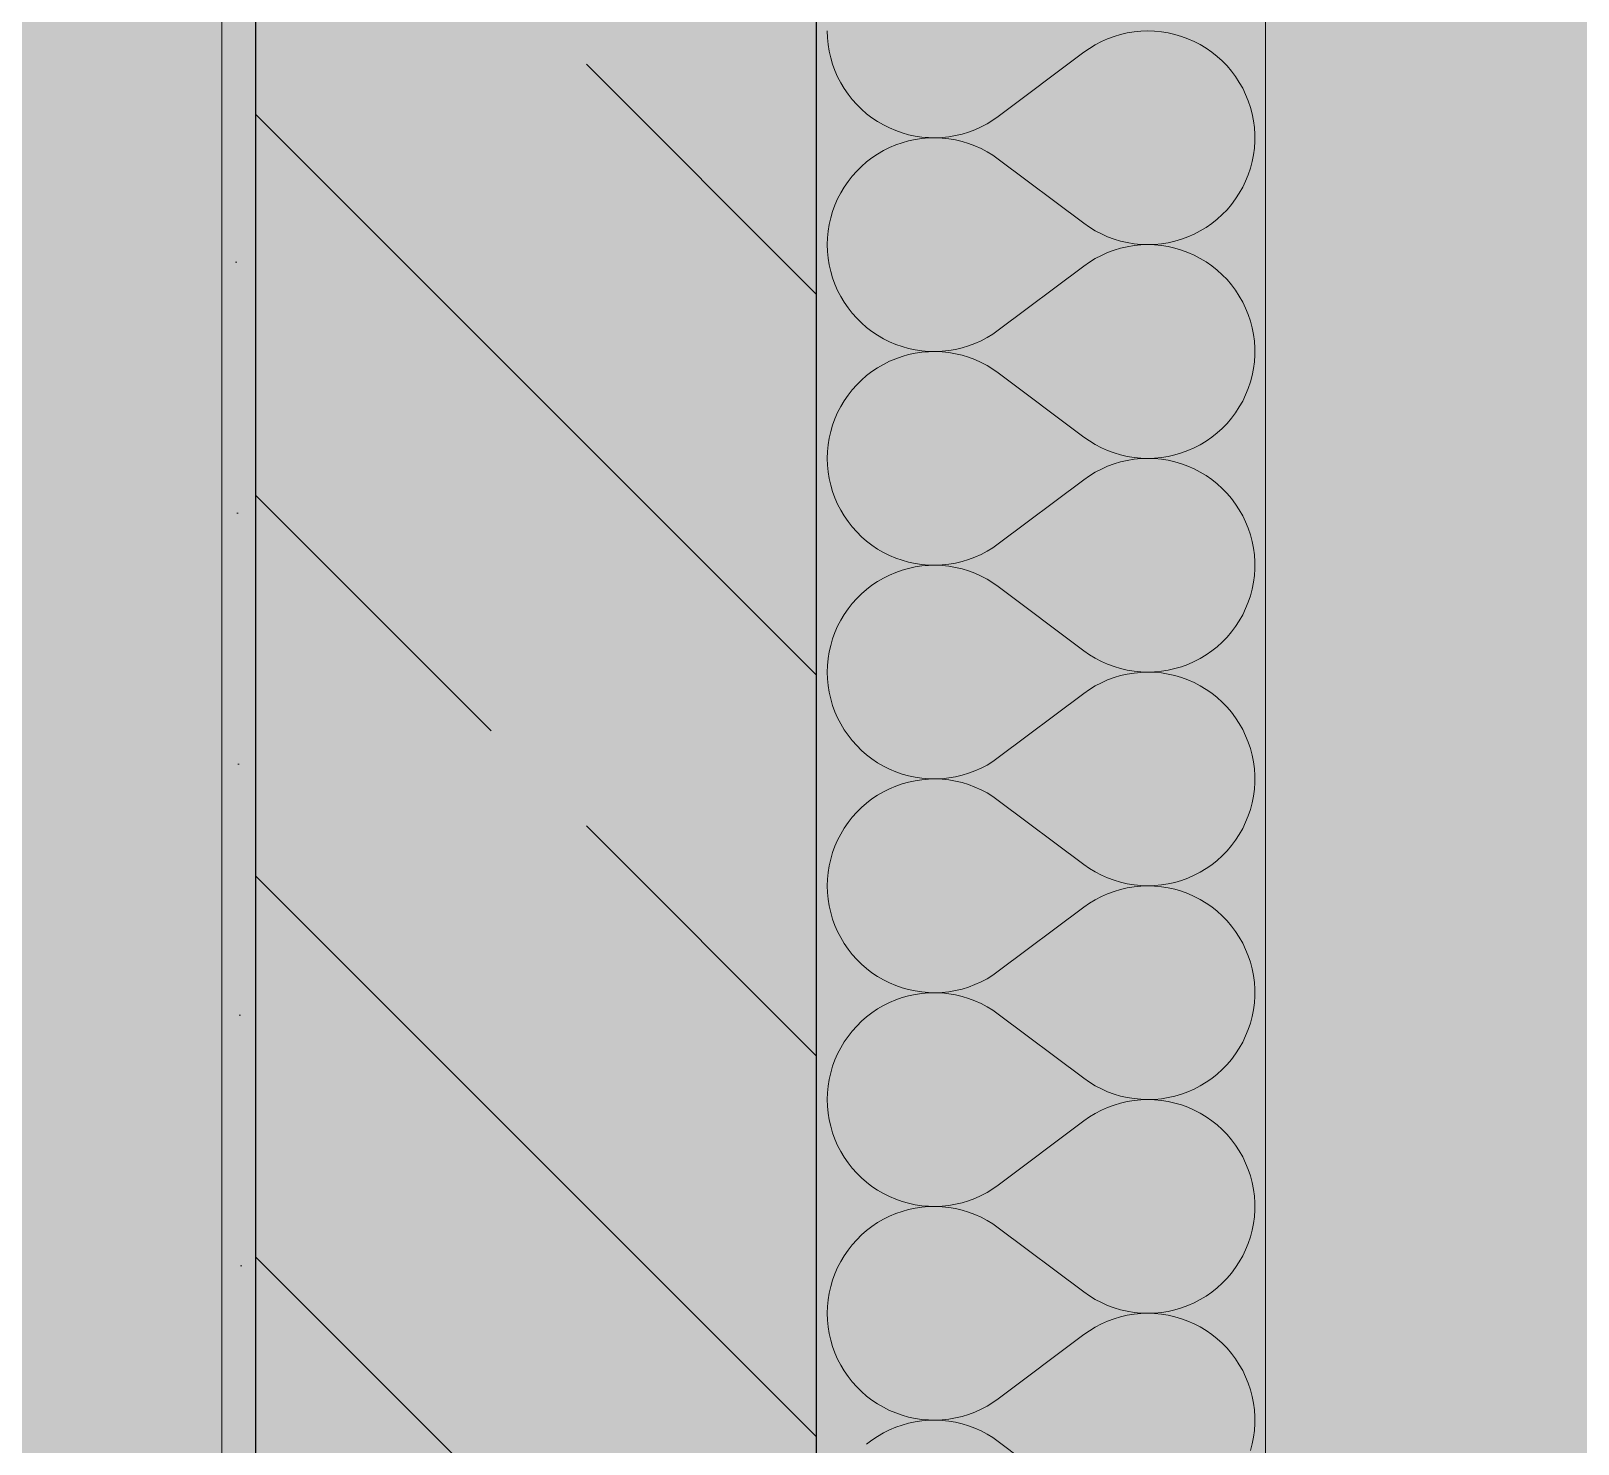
# Model space of a CAD drawing. Header units: metres. Extents: x 101 to 346, y 66 to 213.
# Drawn here: x 123.837 to 124.527, y 83.722 to 84.352 of the extents above; entities that cross this region are included whole.
import ezdxf

# ---------------------------------------------------------------- set-up
doc = ezdxf.new("R2010")
doc.units = ezdxf.units.M
doc.header["$MEASUREMENT"] = 0
doc.linetypes.add('Strichpunktlinie', pattern=[0.006703, 0.003528, -0.001764, 0, -0.001411])
for name, color, linetype in [('00  Raster', 7, 'Continuous'), ('10  Treppen + Rampen', 7, 'Continuous'), ('10  Wand Massiv', 7, 'Continuous'), ('10  Wand Massiv_Schnittschraffur', 7, 'Continuous'), ('Neubau_10  Treppen + Rampen', 7, 'Continuous')]:
    doc.layers.add(name, color=color, linetype=linetype)

# ---------------------------------------------------------------- blocks, each defined once
blk = doc.blocks.new('*X3', base_point=(96.21547, 47.27398))
at = {"layer": '10  Wand Massiv_Schnittschraffur', "color": 98, "linetype": 'Continuous', "lineweight": 13, "ltscale": 1000, "true_color": 0x000100}
for p, q in [((124.19212, 84.35165), (124.19222, 84.34864)), ((124.19222, 84.34864), (124.1925, 84.34564)), ((124.31702, 84.34813), (124.31423, 84.34689)), ((124.31988, 84.34919), (124.31702, 84.34813)), ((124.32281, 84.35007), (124.31988, 84.34919)), ((124.32579, 84.35075), (124.32281, 84.35007)), ((124.3288, 84.35125), (124.32579, 84.35075)), ((124.33184, 84.35154), (124.3288, 84.35125)), ((124.3349, 84.35165), (124.33184, 84.35154)), ((124.33795, 84.35155), (124.3349, 84.35165)), ((124.341, 84.35127), (124.33795, 84.35155)), ((124.34401, 84.35078), (124.341, 84.35127)), ((124.34699, 84.35011), (124.34401, 84.35078)), ((124.34992, 84.34924), (124.34699, 84.35011)), ((124.35279, 84.34819), (124.34992, 84.34924)), ((124.35559, 84.34696), (124.35279, 84.34819)), ((124.1925, 84.34564), (124.19298, 84.34266)), ((124.19298, 84.34266), (124.19364, 84.33972)), ((124.30641, 84.34212), (124.26831, 84.31355)), ((124.30891, 84.34388), (124.30641, 84.34212)), ((124.31152, 84.34547), (124.30891, 84.34388)), ((124.31423, 84.34689), (124.31152, 84.34547)), ((124.3583, 84.34555), (124.35559, 84.34696)), ((124.36091, 84.34396), (124.3583, 84.34555)), ((124.36342, 84.34222), (124.36091, 84.34396)), ((124.36581, 84.34032), (124.36342, 84.34222)), ((124.36808, 84.33826), (124.36581, 84.34032)), ((124.19364, 84.33972), (124.19448, 84.33683)), ((124.19448, 84.33683), (124.19551, 84.334)), ((124.19551, 84.334), (124.19672, 84.33124)), ((124.3702, 84.33607), (124.36808, 84.33826)), ((124.37219, 84.33375), (124.3702, 84.33607)), ((124.37402, 84.3313), (124.37219, 84.33375)), ((124.19672, 84.33124), (124.19809, 84.32856)), ((124.19809, 84.32856), (124.19963, 84.32598)), ((124.37569, 84.32874), (124.37402, 84.3313)), ((124.37719, 84.32608), (124.37569, 84.32874)), ((124.19963, 84.32598), (124.20134, 84.32349)), ((124.20134, 84.32349), (124.20319, 84.32112)), ((124.20319, 84.32112), (124.2052, 84.31887)), ((124.37851, 84.32332), (124.37719, 84.32608)), ((124.37966, 84.32049), (124.37851, 84.32332)), ((124.38063, 84.31759), (124.37966, 84.32049)), ((124.2052, 84.31887), (124.20734, 84.31675)), ((124.20734, 84.31675), (124.20961, 84.31477)), ((124.20961, 84.31477), (124.212, 84.31294)), ((124.212, 84.31294), (124.2145, 84.31127)), ((124.26585, 84.31182), (124.26831, 84.31355)), ((124.3814, 84.31464), (124.38063, 84.31759)), ((124.38199, 84.31164), (124.3814, 84.31464)), ((124.2145, 84.31127), (124.21711, 84.30975)), ((124.21711, 84.30975), (124.2198, 84.3084)), ((124.2198, 84.3084), (124.22258, 84.30723)), ((124.22258, 84.30723), (124.22542, 84.30623)), ((124.22542, 84.30623), (124.22832, 84.30542)), ((124.25216, 84.30568), (124.25504, 84.30655)), ((124.25504, 84.30655), (124.25786, 84.30761)), ((124.25786, 84.30761), (124.26061, 84.30885)), ((124.26061, 84.30885), (124.26328, 84.31025)), ((124.26328, 84.31025), (124.26585, 84.31182)), ((124.38238, 84.30861), (124.38199, 84.31164)), ((124.38257, 84.30556), (124.38238, 84.30861)), ((124.2198, 84.29965), (124.21711, 84.29831)), ((124.22258, 84.30083), (124.2198, 84.29965)), ((124.22542, 84.30182), (124.22258, 84.30083)), ((124.22832, 84.30264), (124.22542, 84.30182)), ((124.22832, 84.30542), (124.23126, 84.30479)), ((124.23126, 84.30327), (124.22832, 84.30264)), ((124.23126, 84.30479), (124.23424, 84.30435)), ((124.23424, 84.30371), (124.23126, 84.30327)), ((124.23424, 84.30435), (124.23725, 84.30409)), ((124.23725, 84.30396), (124.23424, 84.30371)), ((124.23725, 84.30409), (124.24026, 84.30403)), ((124.24026, 84.30403), (124.23725, 84.30396)), ((124.24026, 84.30403), (124.24327, 84.30416)), ((124.24327, 84.3039), (124.24026, 84.30403)), ((124.24327, 84.30416), (124.24626, 84.30448)), ((124.24626, 84.30358), (124.24327, 84.3039)), ((124.24626, 84.30448), (124.24923, 84.30498)), ((124.24923, 84.30307), (124.24626, 84.30358)), ((124.24923, 84.30498), (124.25216, 84.30568)), ((124.25216, 84.30238), (124.24923, 84.30307)), ((124.25504, 84.3015), (124.25216, 84.30238)), ((124.25786, 84.30044), (124.25504, 84.3015)), ((124.26061, 84.29921), (124.25786, 84.30044)), ((124.26328, 84.29781), (124.26061, 84.29921)), ((124.38199, 84.29642), (124.38238, 84.29945)), ((124.38238, 84.29945), (124.38257, 84.3025)), ((124.38257, 84.3025), (124.38257, 84.30556)), ((124.20961, 84.29328), (124.20734, 84.29131)), ((124.212, 84.29512), (124.20961, 84.29328)), ((124.2145, 84.29679), (124.212, 84.29512)), ((124.21711, 84.29831), (124.2145, 84.29679)), ((124.26585, 84.29623), (124.26328, 84.29781)), ((124.26831, 84.2945), (124.26585, 84.29623)), ((124.30641, 84.26593), (124.26831, 84.2945)), ((124.38063, 84.29047), (124.3814, 84.29342)), ((124.3814, 84.29342), (124.38199, 84.29642)), ((124.20319, 84.28694), (124.20134, 84.28457)), ((124.2052, 84.28919), (124.20319, 84.28694)), ((124.20734, 84.29131), (124.2052, 84.28919)), ((124.37851, 84.28473), (124.37966, 84.28757)), ((124.37966, 84.28757), (124.38063, 84.29047)), ((124.19809, 84.27949), (124.19672, 84.27682)), ((124.19963, 84.28208), (124.19809, 84.27949)), ((124.20134, 84.28457), (124.19963, 84.28208)), ((124.37402, 84.27676), (124.37569, 84.27932)), ((124.37569, 84.27932), (124.37719, 84.28198)), ((124.37719, 84.28198), (124.37851, 84.28473)), ((124.19551, 84.27405), (124.19448, 84.27122)), ((124.19672, 84.27682), (124.19551, 84.27405)), ((124.36808, 84.26979), (124.3702, 84.27199)), ((124.3702, 84.27199), (124.37219, 84.27431)), ((124.37219, 84.27431), (124.37402, 84.27676)), ((124.19298, 84.26539), (124.1925, 84.26242)), ((124.19364, 84.26833), (124.19298, 84.26539)), ((124.19448, 84.27122), (124.19364, 84.26833)), ((124.30641, 84.26593), (124.30891, 84.26418)), ((124.36091, 84.26409), (124.36342, 84.26584)), ((124.36342, 84.26584), (124.36581, 84.26774)), ((124.36581, 84.26774), (124.36808, 84.26979)), ((124.19222, 84.25942), (124.19212, 84.25641)), ((124.1925, 84.26242), (124.19222, 84.25942)), ((124.30891, 84.26418), (124.31152, 84.26259)), ((124.31152, 84.26259), (124.31423, 84.26117)), ((124.31423, 84.26117), (124.31702, 84.25993)), ((124.31702, 84.25993), (124.31988, 84.25887)), ((124.31988, 84.25887), (124.32281, 84.25799)), ((124.32281, 84.25799), (124.32579, 84.2573)), ((124.34401, 84.25727), (124.34699, 84.25795)), ((124.34699, 84.25795), (124.34992, 84.25882)), ((124.34992, 84.25882), (124.35279, 84.25987)), ((124.35279, 84.25987), (124.35559, 84.2611)), ((124.35559, 84.2611), (124.3583, 84.26251)), ((124.3583, 84.26251), (124.36091, 84.26409)), ((124.19212, 84.25641), (124.19222, 84.2534)), ((124.19222, 84.2534), (124.1925, 84.2504)), ((124.31423, 84.25165), (124.31152, 84.25023)), ((124.31702, 84.25289), (124.31423, 84.25165)), ((124.31988, 84.25395), (124.31702, 84.25289)), ((124.32281, 84.25483), (124.31988, 84.25395)), ((124.32579, 84.25551), (124.32281, 84.25483)), ((124.32579, 84.2573), (124.3288, 84.25681)), ((124.3288, 84.25601), (124.32579, 84.25551)), ((124.3288, 84.25681), (124.33184, 84.25651)), ((124.33184, 84.25631), (124.3288, 84.25601)), ((124.33184, 84.25651), (124.3349, 84.25641)), ((124.3349, 84.25641), (124.33184, 84.25631)), ((124.3349, 84.25641), (124.33795, 84.2565)), ((124.33795, 84.25632), (124.3349, 84.25641)), ((124.33795, 84.2565), (124.341, 84.25679)), ((124.341, 84.25603), (124.33795, 84.25632)), ((124.341, 84.25679), (124.34401, 84.25727)), ((124.34401, 84.25554), (124.341, 84.25603)), ((124.34699, 84.25487), (124.34401, 84.25554)), ((124.34992, 84.254), (124.34699, 84.25487)), ((124.35279, 84.25295), (124.34992, 84.254)), ((124.35559, 84.25172), (124.35279, 84.25295)), ((124.3583, 84.25031), (124.35559, 84.25172)), ((124.1925, 84.2504), (124.19298, 84.24743)), ((124.19298, 84.24743), (124.19364, 84.24449)), ((124.19364, 84.24449), (124.19448, 84.2416)), ((124.30641, 84.24689), (124.26831, 84.21831)), ((124.30891, 84.24864), (124.30641, 84.24689)), ((124.31152, 84.25023), (124.30891, 84.24864)), ((124.36091, 84.24873), (124.3583, 84.25031)), ((124.36342, 84.24698), (124.36091, 84.24873)), ((124.36581, 84.24508), (124.36342, 84.24698)), ((124.36808, 84.24303), (124.36581, 84.24508)), ((124.19448, 84.2416), (124.19551, 84.23876)), ((124.19551, 84.23876), (124.19672, 84.236)), ((124.3702, 84.24083), (124.36808, 84.24303)), ((124.37219, 84.23851), (124.3702, 84.24083)), ((124.37402, 84.23606), (124.37219, 84.23851)), ((124.19672, 84.236), (124.19809, 84.23332)), ((124.19809, 84.23332), (124.19963, 84.23074)), ((124.19963, 84.23074), (124.20134, 84.22825)), ((124.37569, 84.2335), (124.37402, 84.23606)), ((124.37719, 84.23084), (124.37569, 84.2335)), ((124.37851, 84.22808), (124.37719, 84.23084)), ((124.20134, 84.22825), (124.20319, 84.22588)), ((124.20319, 84.22588), (124.2052, 84.22363)), ((124.2052, 84.22363), (124.20734, 84.22151)), ((124.37966, 84.22525), (124.37851, 84.22808)), ((124.38063, 84.22235), (124.37966, 84.22525)), ((124.20734, 84.22151), (124.20961, 84.21953)), ((124.20961, 84.21953), (124.212, 84.2177)), ((124.212, 84.2177), (124.2145, 84.21603)), ((124.26328, 84.21501), (124.26585, 84.21658)), ((124.26585, 84.21658), (124.26831, 84.21831)), ((124.3814, 84.2194), (124.38063, 84.22235)), ((124.38199, 84.2164), (124.3814, 84.2194)), ((124.38238, 84.21337), (124.38199, 84.2164)), ((124.2145, 84.21603), (124.21711, 84.21451)), ((124.21711, 84.21451), (124.2198, 84.21317)), ((124.2198, 84.21317), (124.22258, 84.21199)), ((124.22258, 84.21199), (124.22542, 84.21099)), ((124.22542, 84.21099), (124.22832, 84.21018)), ((124.22832, 84.21018), (124.23126, 84.20955)), ((124.23126, 84.20955), (124.23424, 84.20911)), ((124.24626, 84.20924), (124.24923, 84.20975)), ((124.24923, 84.20975), (124.25216, 84.21044)), ((124.25216, 84.21044), (124.25504, 84.21132)), ((124.25504, 84.21132), (124.25786, 84.21237)), ((124.25786, 84.21237), (124.26061, 84.21361)), ((124.26061, 84.21361), (124.26328, 84.21501)), ((124.38257, 84.21032), (124.38238, 84.21337)), ((124.38257, 84.20726), (124.38257, 84.21032)), ((124.21711, 84.20307), (124.2145, 84.20155)), ((124.2198, 84.20442), (124.21711, 84.20307)), ((124.22258, 84.20559), (124.2198, 84.20442)), ((124.22542, 84.20659), (124.22258, 84.20559)), ((124.22832, 84.2074), (124.22542, 84.20659)), ((124.23126, 84.20803), (124.22832, 84.2074)), ((124.23424, 84.20847), (124.23126, 84.20803)), ((124.23424, 84.20911), (124.23725, 84.20886)), ((124.23725, 84.20872), (124.23424, 84.20847)), ((124.23725, 84.20886), (124.24026, 84.20879)), ((124.24026, 84.20879), (124.23725, 84.20872)), ((124.24026, 84.20879), (124.24327, 84.20892)), ((124.24327, 84.20866), (124.24026, 84.20879)), ((124.24327, 84.20892), (124.24626, 84.20924)), ((124.24626, 84.20834), (124.24327, 84.20866)), ((124.24923, 84.20783), (124.24626, 84.20834)), ((124.25216, 84.20714), (124.24923, 84.20783)), ((124.25504, 84.20626), (124.25216, 84.20714)), ((124.25786, 84.20521), (124.25504, 84.20626)), ((124.26061, 84.20397), (124.25786, 84.20521)), ((124.26328, 84.20257), (124.26061, 84.20397)), ((124.26585, 84.201), (124.26328, 84.20257)), ((124.38199, 84.20118), (124.38238, 84.20421)), ((124.38238, 84.20421), (124.38257, 84.20726)), ((124.20734, 84.19607), (124.2052, 84.19395)), ((124.20961, 84.19805), (124.20734, 84.19607)), ((124.212, 84.19988), (124.20961, 84.19805)), ((124.2145, 84.20155), (124.212, 84.19988)), ((124.26831, 84.19927), (124.26585, 84.201)), ((124.30641, 84.17069), (124.26831, 84.19927)), ((124.38063, 84.19523), (124.3814, 84.19818)), ((124.3814, 84.19818), (124.38199, 84.20118)), ((124.20134, 84.18933), (124.19963, 84.18684)), ((124.20319, 84.1917), (124.20134, 84.18933)), ((124.2052, 84.19395), (124.20319, 84.1917)), ((124.37719, 84.18674), (124.37851, 84.1895)), ((124.37851, 84.1895), (124.37966, 84.19233)), ((124.37966, 84.19233), (124.38063, 84.19523)), ((124.19809, 84.18426), (124.19672, 84.18158)), ((124.19963, 84.18684), (124.19809, 84.18426)), ((124.37402, 84.18152), (124.37569, 84.18408)), ((124.37569, 84.18408), (124.37719, 84.18674)), ((124.19448, 84.17598), (124.19364, 84.17309)), ((124.19551, 84.17882), (124.19448, 84.17598)), ((124.19672, 84.18158), (124.19551, 84.17882)), ((124.36808, 84.17455), (124.3702, 84.17675)), ((124.3702, 84.17675), (124.37219, 84.17907)), ((124.37219, 84.17907), (124.37402, 84.18152)), ((124.19298, 84.17015), (124.1925, 84.16718)), ((124.19364, 84.17309), (124.19298, 84.17015)), ((124.30641, 84.17069), (124.30891, 84.16894)), ((124.30891, 84.16894), (124.31152, 84.16735)), ((124.3583, 84.16727), (124.36091, 84.16885)), ((124.36091, 84.16885), (124.36342, 84.1706)), ((124.36342, 84.1706), (124.36581, 84.1725)), ((124.36581, 84.1725), (124.36808, 84.17455)), ((124.19222, 84.16418), (124.19212, 84.16117)), ((124.19212, 84.16117), (124.19222, 84.15816)), ((124.1925, 84.16718), (124.19222, 84.16418)), ((124.31152, 84.16735), (124.31423, 84.16593)), ((124.31423, 84.16593), (124.31702, 84.16469)), ((124.31702, 84.16469), (124.31988, 84.16363)), ((124.31988, 84.16363), (124.32281, 84.16275)), ((124.32281, 84.16275), (124.32579, 84.16207)), ((124.32579, 84.16207), (124.3288, 84.16157)), ((124.3288, 84.16157), (124.33184, 84.16127)), ((124.33184, 84.16107), (124.3288, 84.16077)), ((124.33184, 84.16127), (124.3349, 84.16117)), ((124.3349, 84.16117), (124.33184, 84.16107)), ((124.3349, 84.16117), (124.33795, 84.16126)), ((124.33795, 84.16108), (124.3349, 84.16117)), ((124.33795, 84.16126), (124.341, 84.16155)), ((124.341, 84.16079), (124.33795, 84.16108)), ((124.341, 84.16155), (124.34401, 84.16204)), ((124.34401, 84.16204), (124.34699, 84.16271)), ((124.34699, 84.16271), (124.34992, 84.16358)), ((124.34992, 84.16358), (124.35279, 84.16463)), ((124.35279, 84.16463), (124.35559, 84.16586)), ((124.35559, 84.16586), (124.3583, 84.16727)), ((124.19222, 84.15816), (124.1925, 84.15516)), ((124.1925, 84.15516), (124.19298, 84.15219)), ((124.31152, 84.15499), (124.30891, 84.1534)), ((124.31423, 84.15641), (124.31152, 84.15499)), ((124.31702, 84.15765), (124.31423, 84.15641)), ((124.31988, 84.15871), (124.31702, 84.15765)), ((124.32281, 84.15959), (124.31988, 84.15871)), ((124.32579, 84.16028), (124.32281, 84.15959)), ((124.3288, 84.16077), (124.32579, 84.16028)), ((124.34401, 84.16031), (124.341, 84.16079)), ((124.34699, 84.15963), (124.34401, 84.16031)), ((124.34992, 84.15877), (124.34699, 84.15963)), ((124.35279, 84.15771), (124.34992, 84.15877)), ((124.35559, 84.15648), (124.35279, 84.15771)), ((124.3583, 84.15507), (124.35559, 84.15648)), ((124.36091, 84.15349), (124.3583, 84.15507)), ((124.19298, 84.15219), (124.19364, 84.14925)), ((124.19364, 84.14925), (124.19448, 84.14636)), ((124.30641, 84.15165), (124.26831, 84.12308)), ((124.30891, 84.1534), (124.30641, 84.15165)), ((124.36342, 84.15174), (124.36091, 84.15349)), ((124.36581, 84.14984), (124.36342, 84.15174)), ((124.36808, 84.14779), (124.36581, 84.14984)), ((124.3702, 84.14559), (124.36808, 84.14779)), ((124.19448, 84.14636), (124.19551, 84.14353)), ((124.19551, 84.14353), (124.19672, 84.14077)), ((124.19672, 84.14077), (124.19809, 84.13809)), ((124.37219, 84.14327), (124.3702, 84.14559)), ((124.37402, 84.14082), (124.37219, 84.14327)), ((124.37569, 84.13826), (124.37402, 84.14082)), ((124.19809, 84.13809), (124.19963, 84.1355)), ((124.19963, 84.1355), (124.20134, 84.13301)), ((124.37719, 84.1356), (124.37569, 84.13826)), ((124.37851, 84.13285), (124.37719, 84.1356)), ((124.20134, 84.13301), (124.20319, 84.13064)), ((124.20319, 84.13064), (124.2052, 84.12839)), ((124.2052, 84.12839), (124.20734, 84.12628)), ((124.37966, 84.13001), (124.37851, 84.13285)), ((124.38063, 84.12712), (124.37966, 84.13001)), ((124.3814, 84.12416), (124.38063, 84.12712)), ((124.20734, 84.12628), (124.20961, 84.1243)), ((124.20961, 84.1243), (124.212, 84.12247)), ((124.212, 84.12247), (124.2145, 84.12079)), ((124.2145, 84.12079), (124.21711, 84.11927)), ((124.26061, 84.11837), (124.26328, 84.11977)), ((124.26328, 84.11977), (124.26585, 84.12135)), ((124.26585, 84.12135), (124.26831, 84.12308)), ((124.38199, 84.12116), (124.3814, 84.12416)), ((124.38238, 84.11813), (124.38199, 84.12116)), ((124.21711, 84.11927), (124.2198, 84.11793)), ((124.2198, 84.11793), (124.22258, 84.11675)), ((124.22258, 84.11675), (124.22542, 84.11576)), ((124.22542, 84.11576), (124.22832, 84.11494)), ((124.22832, 84.11494), (124.23126, 84.11431)), ((124.23126, 84.11279), (124.22832, 84.11216)), ((124.23126, 84.11431), (124.23424, 84.11387)), ((124.23424, 84.11323), (124.23126, 84.11279)), ((124.23424, 84.11387), (124.23725, 84.11362)), ((124.23725, 84.11349), (124.23424, 84.11323)), ((124.23725, 84.11362), (124.24026, 84.11355)), ((124.24026, 84.11355), (124.23725, 84.11349)), ((124.24026, 84.11355), (124.24327, 84.11368)), ((124.24327, 84.11342), (124.24026, 84.11355)), ((124.24327, 84.11368), (124.24626, 84.114)), ((124.24626, 84.1131), (124.24327, 84.11342)), ((124.24626, 84.114), (124.24923, 84.11451)), ((124.24923, 84.1126), (124.24626, 84.1131)), ((124.24923, 84.11451), (124.25216, 84.1152)), ((124.25216, 84.1152), (124.25504, 84.11608)), ((124.25504, 84.11608), (124.25786, 84.11714)), ((124.25786, 84.11714), (124.26061, 84.11837)), ((124.38257, 84.11508), (124.38238, 84.11813)), ((124.38257, 84.11202), (124.38257, 84.11508)), ((124.2145, 84.10632), (124.212, 84.10464)), ((124.21711, 84.10783), (124.2145, 84.10632)), ((124.2198, 84.10918), (124.21711, 84.10783)), ((124.22258, 84.11035), (124.2198, 84.10918)), ((124.22542, 84.11135), (124.22258, 84.11035)), ((124.22832, 84.11216), (124.22542, 84.11135)), ((124.25216, 84.1119), (124.24923, 84.1126)), ((124.25504, 84.11103), (124.25216, 84.1119)), ((124.25786, 84.10997), (124.25504, 84.11103)), ((124.26061, 84.10873), (124.25786, 84.10997)), ((124.26328, 84.10733), (124.26061, 84.10873)), ((124.26585, 84.10576), (124.26328, 84.10733)), ((124.3814, 84.10294), (124.38199, 84.10594)), ((124.38199, 84.10594), (124.38238, 84.10897)), ((124.38238, 84.10897), (124.38257, 84.11202)), ((124.20734, 84.10083), (124.2052, 84.09871)), ((124.20961, 84.10281), (124.20734, 84.10083)), ((124.212, 84.10464), (124.20961, 84.10281)), ((124.26831, 84.10403), (124.26585, 84.10576)), ((124.30641, 84.07546), (124.26831, 84.10403)), ((124.37966, 84.09709), (124.38063, 84.09999)), ((124.38063, 84.09999), (124.3814, 84.10294)), ((124.20134, 84.09409), (124.19963, 84.09161)), ((124.20319, 84.09646), (124.20134, 84.09409)), ((124.2052, 84.09871), (124.20319, 84.09646)), ((124.37719, 84.0915), (124.37851, 84.09426)), ((124.37851, 84.09426), (124.37966, 84.09709)), ((124.19672, 84.08634), (124.19551, 84.08358)), ((124.19809, 84.08902), (124.19672, 84.08634)), ((124.19963, 84.09161), (124.19809, 84.08902)), ((124.37219, 84.08384), (124.37402, 84.08628)), ((124.37402, 84.08628), (124.37569, 84.08884)), ((124.37569, 84.08884), (124.37719, 84.0915)), ((124.19448, 84.08075), (124.19364, 84.07786)), ((124.19551, 84.08358), (124.19448, 84.08075)), ((124.36581, 84.07726), (124.36808, 84.07932)), ((124.36808, 84.07932), (124.3702, 84.08151)), ((124.3702, 84.08151), (124.37219, 84.08384)), ((124.1925, 84.07194), (124.19222, 84.06894)), ((124.19298, 84.07492), (124.1925, 84.07194)), ((124.19364, 84.07786), (124.19298, 84.07492)), ((124.30641, 84.07546), (124.30891, 84.0737)), ((124.30891, 84.0737), (124.31152, 84.07211)), ((124.31152, 84.07211), (124.31423, 84.07069)), ((124.35559, 84.07062), (124.3583, 84.07203)), ((124.3583, 84.07203), (124.36091, 84.07362)), ((124.36091, 84.07362), (124.36342, 84.07536)), ((124.36342, 84.07536), (124.36581, 84.07726)), ((124.19222, 84.06894), (124.19212, 84.06593)), ((124.19212, 84.06593), (124.19222, 84.06292)), ((124.31423, 84.07069), (124.31702, 84.06945)), ((124.31702, 84.06945), (124.31988, 84.06839)), ((124.31988, 84.06839), (124.32281, 84.06751)), ((124.32281, 84.06751), (124.32579, 84.06683)), ((124.32579, 84.06504), (124.32281, 84.06435)), ((124.32579, 84.06683), (124.3288, 84.06634)), ((124.3288, 84.06553), (124.32579, 84.06504)), ((124.3288, 84.06634), (124.33184, 84.06604)), ((124.33184, 84.06583), (124.3288, 84.06553)), ((124.33184, 84.06604), (124.3349, 84.06593)), ((124.3349, 84.06593), (124.33184, 84.06583)), ((124.3349, 84.06593), (124.33795, 84.06603)), ((124.33795, 84.06584), (124.3349, 84.06593)), ((124.33795, 84.06603), (124.341, 84.06631)), ((124.341, 84.06555), (124.33795, 84.06584)), ((124.341, 84.06631), (124.34401, 84.0668)), ((124.34401, 84.06507), (124.341, 84.06555)), ((124.34401, 84.0668), (124.34699, 84.06747)), ((124.34699, 84.06439), (124.34401, 84.06507)), ((124.34699, 84.06747), (124.34992, 84.06834)), ((124.34992, 84.06834), (124.35279, 84.06939)), ((124.35279, 84.06939), (124.35559, 84.07062)), ((124.19222, 84.06292), (124.1925, 84.05992)), ((124.1925, 84.05992), (124.19298, 84.05695)), ((124.30891, 84.05816), (124.30641, 84.05641)), ((124.31152, 84.05975), (124.30891, 84.05816)), ((124.31423, 84.06117), (124.31152, 84.05975)), ((124.31702, 84.06242), (124.31423, 84.06117)), ((124.31988, 84.06348), (124.31702, 84.06242)), ((124.32281, 84.06435), (124.31988, 84.06348)), ((124.34992, 84.06353), (124.34699, 84.06439)), ((124.35279, 84.06248), (124.34992, 84.06353)), ((124.35559, 84.06124), (124.35279, 84.06248)), ((124.3583, 84.05983), (124.35559, 84.06124)), ((124.36091, 84.05825), (124.3583, 84.05983)), ((124.36342, 84.0565), (124.36091, 84.05825)), ((124.19298, 84.05695), (124.19364, 84.05401)), ((124.19364, 84.05401), (124.19448, 84.05112)), ((124.19448, 84.05112), (124.19551, 84.04829)), ((124.30641, 84.05641), (124.26831, 84.02784)), ((124.36581, 84.0546), (124.36342, 84.0565)), ((124.36808, 84.05255), (124.36581, 84.0546)), ((124.3702, 84.05036), (124.36808, 84.05255)), ((124.19551, 84.04829), (124.19672, 84.04553)), ((124.19672, 84.04553), (124.19809, 84.04285)), ((124.37219, 84.04803), (124.3702, 84.05036)), ((124.37402, 84.04558), (124.37219, 84.04803)), ((124.37569, 84.04302), (124.37402, 84.04558)), ((124.19809, 84.04285), (124.19963, 84.04026)), ((124.19963, 84.04026), (124.20134, 84.03778)), ((124.20134, 84.03778), (124.20319, 84.0354)), ((124.37719, 84.04036), (124.37569, 84.04302)), ((124.37851, 84.03761), (124.37719, 84.04036)), ((124.37966, 84.03478), (124.37851, 84.03761)), ((124.20319, 84.0354), (124.2052, 84.03316)), ((124.2052, 84.03316), (124.20734, 84.03104)), ((124.20734, 84.03104), (124.20961, 84.02906)), ((124.38063, 84.03188), (124.37966, 84.03478)), ((124.3814, 84.02892), (124.38063, 84.03188)), ((124.20961, 84.02906), (124.212, 84.02723)), ((124.212, 84.02723), (124.2145, 84.02555)), ((124.2145, 84.02555), (124.21711, 84.02404)), ((124.21711, 84.02404), (124.2198, 84.02269)), ((124.26061, 84.02313), (124.26328, 84.02454)), ((124.26328, 84.02454), (124.26585, 84.02611)), ((124.26585, 84.02611), (124.26831, 84.02784)), ((124.38199, 84.02592), (124.3814, 84.02892)), ((124.38238, 84.02289), (124.38199, 84.02592)), ((124.2198, 84.02269), (124.22258, 84.02152)), ((124.22258, 84.02152), (124.22542, 84.02052)), ((124.22542, 84.02052), (124.22832, 84.0197)), ((124.22832, 84.01692), (124.22542, 84.01611)), ((124.22832, 84.0197), (124.23126, 84.01907)), ((124.23126, 84.01755), (124.22832, 84.01692)), ((124.23126, 84.01907), (124.23424, 84.01863)), ((124.23424, 84.018), (124.23126, 84.01755)), ((124.23424, 84.01863), (124.23725, 84.01838)), ((124.23725, 84.01825), (124.23424, 84.018)), ((124.23725, 84.01838), (124.24026, 84.01832)), ((124.24026, 84.01831), (124.23725, 84.01825)), ((124.24026, 84.01832), (124.24327, 84.01844)), ((124.24327, 84.01818), (124.24026, 84.01831)), ((124.24327, 84.01844), (124.24626, 84.01876)), ((124.24626, 84.01787), (124.24327, 84.01818)), ((124.24626, 84.01876), (124.24923, 84.01927)), ((124.24923, 84.01736), (124.24626, 84.01787)), ((124.24923, 84.01927), (124.25216, 84.01996)), ((124.25216, 84.01667), (124.24923, 84.01736)), ((124.25216, 84.01996), (124.25504, 84.02084)), ((124.25504, 84.01579), (124.25216, 84.01667)), ((124.25504, 84.02084), (124.25786, 84.0219)), ((124.25786, 84.0219), (124.26061, 84.02313)), ((124.38257, 84.01984), (124.38238, 84.02289)), ((124.38238, 84.01374), (124.38257, 84.01679)), ((124.38257, 84.01679), (124.38257, 84.01984)), ((124.212, 84.0094), (124.20961, 84.00757)), ((124.2145, 84.01108), (124.212, 84.0094)), ((124.21711, 84.01259), (124.2145, 84.01108)), ((124.2198, 84.01394), (124.21711, 84.01259)), ((124.22258, 84.01511), (124.2198, 84.01394)), ((124.22542, 84.01611), (124.22258, 84.01511)), ((124.25786, 84.01473), (124.25504, 84.01579)), ((124.26061, 84.0135), (124.25786, 84.01473)), ((124.26328, 84.01209), (124.26061, 84.0135)), ((124.26585, 84.01052), (124.26328, 84.01209)), ((124.26831, 84.00879), (124.26585, 84.01052)), ((124.3814, 84.00771), (124.38199, 84.01071)), ((124.38199, 84.01071), (124.38238, 84.01374)), ((124.2052, 84.00347), (124.20319, 84.00122)), ((124.20734, 84.00559), (124.2052, 84.00347)), ((124.20961, 84.00757), (124.20734, 84.00559)), ((124.30641, 83.98022), (124.26831, 84.00879)), ((124.37966, 84.00185), (124.38063, 84.00475)), ((124.38063, 84.00475), (124.3814, 84.00771)), ((124.19963, 83.99637), (124.19809, 83.99378)), ((124.20134, 83.99885), (124.19963, 83.99637)), ((124.20319, 84.00122), (124.20134, 83.99885)), ((124.37569, 83.9936), (124.37719, 83.99627)), ((124.37719, 83.99627), (124.37851, 83.99902)), ((124.37851, 83.99902), (124.37966, 84.00185)), ((124.19672, 83.9911), (124.19551, 83.98834)), ((124.19809, 83.99378), (124.19672, 83.9911)), ((124.37219, 83.9886), (124.37402, 83.99104)), ((124.37402, 83.99104), (124.37569, 83.9936)), ((124.19364, 83.98262), (124.19298, 83.97968)), ((124.19448, 83.98551), (124.19364, 83.98262)), ((124.19551, 83.98834), (124.19448, 83.98551)), ((124.36342, 83.98012), (124.36581, 83.98203)), ((124.36581, 83.98203), (124.36808, 83.98408)), ((124.36808, 83.98408), (124.3702, 83.98627)), ((124.3702, 83.98627), (124.37219, 83.9886)), ((124.1925, 83.9767), (124.19222, 83.97371)), ((124.19298, 83.97968), (124.1925, 83.9767)), ((124.30641, 83.98022), (124.30891, 83.97846)), ((124.30891, 83.97846), (124.31152, 83.97687)), ((124.31152, 83.97687), (124.31423, 83.97546)), ((124.31423, 83.97546), (124.31702, 83.97421)), ((124.35279, 83.97415), (124.35559, 83.97539)), ((124.35559, 83.97539), (124.3583, 83.9768)), ((124.3583, 83.9768), (124.36091, 83.97838)), ((124.36091, 83.97838), (124.36342, 83.98012)), ((124.19222, 83.97371), (124.19212, 83.97069)), ((124.19212, 83.97069), (124.19222, 83.96768)), ((124.31702, 83.97421), (124.31988, 83.97315)), ((124.31988, 83.96824), (124.31702, 83.96718)), ((124.31988, 83.97315), (124.32281, 83.97228)), ((124.32281, 83.96911), (124.31988, 83.96824)), ((124.32281, 83.97228), (124.32579, 83.97159)), ((124.32579, 83.9698), (124.32281, 83.96911)), ((124.32579, 83.97159), (124.3288, 83.9711)), ((124.3288, 83.97029), (124.32579, 83.9698)), ((124.3288, 83.9711), (124.33184, 83.9708)), ((124.33184, 83.97059), (124.3288, 83.97029)), ((124.33184, 83.9708), (124.3349, 83.97069)), ((124.3349, 83.97069), (124.33184, 83.97059)), ((124.3349, 83.97069), (124.33795, 83.97079)), ((124.33795, 83.9706), (124.3349, 83.97069)), ((124.33795, 83.97079), (124.341, 83.97108)), ((124.341, 83.97031), (124.33795, 83.9706)), ((124.341, 83.97108), (124.34401, 83.97156)), ((124.34401, 83.96983), (124.341, 83.97031)), ((124.34401, 83.97156), (124.34699, 83.97224)), ((124.34699, 83.96915), (124.34401, 83.96983)), ((124.34699, 83.97224), (124.34992, 83.9731)), ((124.34992, 83.96829), (124.34699, 83.96915)), ((124.34992, 83.9731), (124.35279, 83.97415)), ((124.35279, 83.96724), (124.34992, 83.96829)), ((124.19222, 83.96768), (124.1925, 83.96469)), ((124.1925, 83.96469), (124.19298, 83.96171)), ((124.19298, 83.96171), (124.19364, 83.95877)), ((124.30641, 83.96117), (124.26831, 83.9326)), ((124.30891, 83.96293), (124.30641, 83.96117)), ((124.31152, 83.96452), (124.30891, 83.96293)), ((124.31423, 83.96593), (124.31152, 83.96452)), ((124.31702, 83.96718), (124.31423, 83.96593)), ((124.35559, 83.966), (124.35279, 83.96724)), ((124.3583, 83.96459), (124.35559, 83.966)), ((124.36091, 83.96301), (124.3583, 83.96459)), ((124.36342, 83.96127), (124.36091, 83.96301)), ((124.36581, 83.95936), (124.36342, 83.96127)), ((124.19364, 83.95877), (124.19448, 83.95588)), ((124.19448, 83.95588), (124.19551, 83.95305)), ((124.36808, 83.95731), (124.36581, 83.95936)), ((124.3702, 83.95512), (124.36808, 83.95731)), ((124.37219, 83.95279), (124.3702, 83.95512)), ((124.19551, 83.95305), (124.19672, 83.95029)), ((124.19672, 83.95029), (124.19809, 83.94761)), ((124.19809, 83.94761), (124.19963, 83.94502)), ((124.37402, 83.95034), (124.37219, 83.95279)), ((124.37569, 83.94778), (124.37402, 83.95034)), ((124.37719, 83.94512), (124.37569, 83.94778)), ((124.19963, 83.94502), (124.20134, 83.94254)), ((124.20134, 83.94254), (124.20319, 83.94017)), ((124.37851, 83.94237), (124.37719, 83.94512)), ((124.37966, 83.93954), (124.37851, 83.94237)), ((124.20319, 83.94017), (124.2052, 83.93792)), ((124.2052, 83.93792), (124.20734, 83.9358)), ((124.20734, 83.9358), (124.20961, 83.93382)), ((124.20961, 83.93382), (124.212, 83.93199)), ((124.38063, 83.93664), (124.37966, 83.93954)), ((124.3814, 83.93368), (124.38063, 83.93664)), ((124.38199, 83.93068), (124.3814, 83.93368)), ((124.212, 83.93199), (124.2145, 83.93031)), ((124.2145, 83.93031), (124.21711, 83.9288)), ((124.21711, 83.9288), (124.2198, 83.92745)), ((124.2198, 83.92745), (124.22258, 83.92628)), ((124.25504, 83.9256), (124.25786, 83.92666)), ((124.25786, 83.92666), (124.26061, 83.92789)), ((124.26061, 83.92789), (124.26328, 83.9293)), ((124.26328, 83.9293), (124.26585, 83.93087)), ((124.26585, 83.93087), (124.26831, 83.9326)), ((124.38238, 83.92765), (124.38199, 83.93068)), ((124.38257, 83.9246), (124.38238, 83.92765)), ((124.22258, 83.91987), (124.2198, 83.9187)), ((124.22258, 83.92628), (124.22542, 83.92528)), ((124.22542, 83.92087), (124.22258, 83.91987)), ((124.22542, 83.92528), (124.22832, 83.92447)), ((124.22832, 83.92169), (124.22542, 83.92087)), ((124.22832, 83.92447), (124.23126, 83.92384)), ((124.23126, 83.92232), (124.22832, 83.92169)), ((124.23126, 83.92384), (124.23424, 83.92339)), ((124.23424, 83.92276), (124.23126, 83.92232)), ((124.23424, 83.92339), (124.23725, 83.92314)), ((124.23725, 83.92301), (124.23424, 83.92276)), ((124.23725, 83.92314), (124.24026, 83.92308)), ((124.24026, 83.92307), (124.23725, 83.92301)), ((124.24026, 83.92308), (124.24327, 83.92321)), ((124.24327, 83.92295), (124.24026, 83.92307)), ((124.24327, 83.92321), (124.24626, 83.92352)), ((124.24626, 83.92263), (124.24327, 83.92295)), ((124.24626, 83.92352), (124.24923, 83.92403)), ((124.24923, 83.92212), (124.24626, 83.92263)), ((124.24923, 83.92403), (124.25216, 83.92472)), ((124.25216, 83.92143), (124.24923, 83.92212)), ((124.25216, 83.92472), (124.25504, 83.9256)), ((124.25504, 83.92055), (124.25216, 83.92143)), ((124.25786, 83.91949), (124.25504, 83.92055)), ((124.38238, 83.9185), (124.38257, 83.92155)), ((124.38257, 83.92155), (124.38257, 83.9246)), ((124.212, 83.91416), (124.20961, 83.91233)), ((124.2145, 83.91584), (124.212, 83.91416)), ((124.21711, 83.91735), (124.2145, 83.91584)), ((124.2198, 83.9187), (124.21711, 83.91735)), ((124.26061, 83.91826), (124.25786, 83.91949)), ((124.26328, 83.91685), (124.26061, 83.91826)), ((124.26585, 83.91528), (124.26328, 83.91685)), ((124.26831, 83.91355), (124.26585, 83.91528)), ((124.30641, 83.88498), (124.26831, 83.91355)), ((124.3814, 83.91247), (124.38199, 83.91547)), ((124.38199, 83.91547), (124.38238, 83.9185)), ((124.20319, 83.90599), (124.20134, 83.90361)), ((124.2052, 83.90823), (124.20319, 83.90599)), ((124.20734, 83.91035), (124.2052, 83.90823)), ((124.20961, 83.91233), (124.20734, 83.91035)), ((124.37851, 83.90378), (124.37966, 83.90661)), ((124.37966, 83.90661), (124.38063, 83.90951)), ((124.38063, 83.90951), (124.3814, 83.91247)), ((124.19963, 83.90113), (124.19809, 83.89854)), ((124.20134, 83.90361), (124.19963, 83.90113)), ((124.37569, 83.89837), (124.37719, 83.90103)), ((124.37719, 83.90103), (124.37851, 83.90378)), ((124.19551, 83.8931), (124.19448, 83.89027)), ((124.19672, 83.89586), (124.19551, 83.8931)), ((124.19809, 83.89854), (124.19672, 83.89586)), ((124.3702, 83.89103), (124.37219, 83.89336)), ((124.37219, 83.89336), (124.37402, 83.89581)), ((124.37402, 83.89581), (124.37569, 83.89837)), ((124.19364, 83.88738), (124.19298, 83.88444)), ((124.19448, 83.89027), (124.19364, 83.88738)), ((124.36342, 83.88489), (124.36581, 83.88679)), ((124.36581, 83.88679), (124.36808, 83.88884)), ((124.36808, 83.88884), (124.3702, 83.89103)), ((124.19222, 83.87847), (124.19212, 83.87546)), ((124.1925, 83.88147), (124.19222, 83.87847)), ((124.19298, 83.88444), (124.1925, 83.88147)), ((124.30641, 83.88498), (124.30891, 83.88323)), ((124.30891, 83.88323), (124.31152, 83.88164)), ((124.31152, 83.88164), (124.31423, 83.88022)), ((124.31423, 83.88022), (124.31702, 83.87897)), ((124.31702, 83.87897), (124.31988, 83.87791)), ((124.34992, 83.87786), (124.35279, 83.87891)), ((124.35279, 83.87891), (124.35559, 83.88015)), ((124.35559, 83.88015), (124.3583, 83.88156)), ((124.3583, 83.88156), (124.36091, 83.88314)), ((124.36091, 83.88314), (124.36342, 83.88489)), ((124.19212, 83.87546), (124.19222, 83.87245)), ((124.19222, 83.87245), (124.1925, 83.86945)), ((124.31702, 83.87194), (124.31423, 83.8707)), ((124.31988, 83.873), (124.31702, 83.87194)), ((124.31988, 83.87791), (124.32281, 83.87704)), ((124.32281, 83.87388), (124.31988, 83.873)), ((124.32281, 83.87704), (124.32579, 83.87635)), ((124.32579, 83.87456), (124.32281, 83.87388)), ((124.32579, 83.87635), (124.3288, 83.87586)), ((124.3288, 83.87505), (124.32579, 83.87456)), ((124.3288, 83.87586), (124.33184, 83.87556)), ((124.33184, 83.87535), (124.3288, 83.87505)), ((124.33184, 83.87556), (124.3349, 83.87546)), ((124.3349, 83.87546), (124.33184, 83.87535)), ((124.3349, 83.87546), (124.33795, 83.87555)), ((124.33795, 83.87536), (124.3349, 83.87546)), ((124.33795, 83.87555), (124.341, 83.87584)), ((124.341, 83.87508), (124.33795, 83.87536)), ((124.341, 83.87584), (124.34401, 83.87632)), ((124.34401, 83.87459), (124.341, 83.87508)), ((124.34401, 83.87632), (124.34699, 83.877)), ((124.34699, 83.87392), (124.34401, 83.87459)), ((124.34699, 83.877), (124.34992, 83.87786)), ((124.34992, 83.87305), (124.34699, 83.87392)), ((124.35279, 83.872), (124.34992, 83.87305)), ((124.35559, 83.87077), (124.35279, 83.872)), ((124.1925, 83.86945), (124.19298, 83.86647)), ((124.19298, 83.86647), (124.19364, 83.86353)), ((124.30641, 83.86593), (124.26831, 83.83736)), ((124.30891, 83.86769), (124.30641, 83.86593)), ((124.31152, 83.86928), (124.30891, 83.86769)), ((124.31423, 83.8707), (124.31152, 83.86928)), ((124.3583, 83.86936), (124.35559, 83.87077)), ((124.36091, 83.86777), (124.3583, 83.86936)), ((124.36342, 83.86603), (124.36091, 83.86777)), ((124.36581, 83.86413), (124.36342, 83.86603)), ((124.19364, 83.86353), (124.19448, 83.86064)), ((124.19448, 83.86064), (124.19551, 83.85781)), ((124.19551, 83.85781), (124.19672, 83.85505)), ((124.36808, 83.86207), (124.36581, 83.86413)), ((124.3702, 83.85988), (124.36808, 83.86207)), ((124.37219, 83.85755), (124.3702, 83.85988)), ((124.19672, 83.85505), (124.19809, 83.85237)), ((124.19809, 83.85237), (124.19963, 83.84978)), ((124.37402, 83.85511), (124.37219, 83.85755)), ((124.37569, 83.85255), (124.37402, 83.85511)), ((124.37719, 83.84989), (124.37569, 83.85255)), ((124.19963, 83.84978), (124.20134, 83.8473)), ((124.20134, 83.8473), (124.20319, 83.84493)), ((124.20319, 83.84493), (124.2052, 83.84268)), ((124.37851, 83.84713), (124.37719, 83.84989)), ((124.37966, 83.8443), (124.37851, 83.84713)), ((124.38063, 83.8414), (124.37966, 83.8443)), ((124.2052, 83.84268), (124.20734, 83.84056)), ((124.20734, 83.84056), (124.20961, 83.83858)), ((124.20961, 83.83858), (124.212, 83.83675)), ((124.26585, 83.83563), (124.26831, 83.83736)), ((124.3814, 83.83845), (124.38063, 83.8414)), ((124.38199, 83.83545), (124.3814, 83.83845)), ((124.212, 83.83675), (124.2145, 83.83507)), ((124.2145, 83.83507), (124.21711, 83.83356)), ((124.21711, 83.83356), (124.2198, 83.83221)), ((124.2198, 83.83221), (124.22258, 83.83104)), ((124.22258, 83.83104), (124.22542, 83.83004)), ((124.25216, 83.82949), (124.25504, 83.83036)), ((124.25504, 83.83036), (124.25786, 83.83142)), ((124.25786, 83.83142), (124.26061, 83.83266)), ((124.26061, 83.83266), (124.26328, 83.83406)), ((124.26328, 83.83406), (124.26585, 83.83563)), ((124.38238, 83.83242), (124.38199, 83.83545)), ((124.38257, 83.82937), (124.38238, 83.83242)), ((124.2198, 83.82346), (124.21711, 83.82212)), ((124.22258, 83.82464), (124.2198, 83.82346)), ((124.22542, 83.82563), (124.22258, 83.82464)), ((124.22542, 83.83004), (124.22832, 83.82923)), ((124.22832, 83.82645), (124.22542, 83.82563)), ((124.22832, 83.82923), (124.23126, 83.8286)), ((124.23126, 83.82708), (124.22832, 83.82645)), ((124.23126, 83.8286), (124.23424, 83.82816)), ((124.23424, 83.82752), (124.23126, 83.82708)), ((124.23424, 83.82816), (124.23725, 83.8279)), ((124.23725, 83.82777), (124.23424, 83.82752)), ((124.23725, 83.8279), (124.24026, 83.82784)), ((124.24026, 83.82784), (124.23725, 83.82777)), ((124.24026, 83.82784), (124.24327, 83.82797)), ((124.24327, 83.82771), (124.24026, 83.82784)), ((124.24327, 83.82797), (124.24626, 83.82829)), ((124.24626, 83.82739), (124.24327, 83.82771)), ((124.24626, 83.82829), (124.24923, 83.82879)), ((124.24923, 83.82688), (124.24626, 83.82739)), ((124.24923, 83.82879), (124.25216, 83.82949)), ((124.25216, 83.82619), (124.24923, 83.82688)), ((124.25504, 83.82531), (124.25216, 83.82619)), ((124.25786, 83.82425), (124.25504, 83.82531)), ((124.26061, 83.82302), (124.25786, 83.82425)), ((124.38199, 83.82023), (124.38238, 83.82326)), ((124.38238, 83.82326), (124.38257, 83.82631)), ((124.38257, 83.82631), (124.38257, 83.82937)), ((124.20961, 83.81709), (124.20734, 83.81511)), ((124.212, 83.81892), (124.20961, 83.81709)), ((124.2145, 83.8206), (124.212, 83.81892)), ((124.21711, 83.82212), (124.2145, 83.8206)), ((124.26328, 83.82161), (124.26061, 83.82302)), ((124.26585, 83.82004), (124.26328, 83.82161)), ((124.26831, 83.81831), (124.26585, 83.82004)), ((124.30641, 83.78974), (124.26831, 83.81831)), ((124.38063, 83.81427), (124.3814, 83.81723)), ((124.3814, 83.81723), (124.38199, 83.82023)), ((124.20319, 83.81075), (124.20134, 83.80838)), ((124.2052, 83.813), (124.20319, 83.81075)), ((124.20734, 83.81511), (124.2052, 83.813)), ((124.37851, 83.80854), (124.37966, 83.81138)), ((124.37966, 83.81138), (124.38063, 83.81427)), ((124.19809, 83.8033), (124.19672, 83.80062)), ((124.19963, 83.80589), (124.19809, 83.8033)), ((124.20134, 83.80838), (124.19963, 83.80589)), ((124.37402, 83.80057), (124.37569, 83.80313)), ((124.37569, 83.80313), (124.37719, 83.80579)), ((124.37719, 83.80579), (124.37851, 83.80854)), ((124.19551, 83.79786), (124.19448, 83.79503)), ((124.19672, 83.80062), (124.19551, 83.79786)), ((124.36808, 83.7936), (124.3702, 83.7958)), ((124.3702, 83.7958), (124.37219, 83.79812)), ((124.37219, 83.79812), (124.37402, 83.80057)), ((124.19298, 83.7892), (124.1925, 83.78623)), ((124.19364, 83.79214), (124.19298, 83.7892)), ((124.19448, 83.79503), (124.19364, 83.79214)), ((124.30641, 83.78974), (124.30891, 83.78799)), ((124.36091, 83.7879), (124.36342, 83.78965)), ((124.36342, 83.78965), (124.36581, 83.79155)), ((124.36581, 83.79155), (124.36808, 83.7936)), ((124.19222, 83.78323), (124.19212, 83.78022)), ((124.1925, 83.78623), (124.19222, 83.78323)), ((124.30891, 83.78799), (124.31152, 83.7864)), ((124.31152, 83.7864), (124.31423, 83.78498)), ((124.31423, 83.78498), (124.31702, 83.78374)), ((124.31702, 83.78374), (124.31988, 83.78268)), ((124.31988, 83.78268), (124.32281, 83.7818)), ((124.34699, 83.78176), (124.34992, 83.78262)), ((124.34992, 83.78262), (124.35279, 83.78368)), ((124.35279, 83.78368), (124.35559, 83.78491)), ((124.35559, 83.78491), (124.3583, 83.78632)), ((124.3583, 83.78632), (124.36091, 83.7879)), ((124.19212, 83.78022), (124.19222, 83.77721)), ((124.19222, 83.77721), (124.1925, 83.77421)), ((124.31423, 83.77546), (124.31152, 83.77404)), ((124.31702, 83.7767), (124.31423, 83.77546)), ((124.31988, 83.77776), (124.31702, 83.7767)), ((124.32281, 83.77864), (124.31988, 83.77776)), ((124.32281, 83.7818), (124.32579, 83.78111)), ((124.32579, 83.77932), (124.32281, 83.77864)), ((124.32579, 83.78111), (124.3288, 83.78062)), ((124.3288, 83.77982), (124.32579, 83.77932)), ((124.3288, 83.78062), (124.33184, 83.78032)), ((124.33184, 83.78012), (124.3288, 83.77982)), ((124.33184, 83.78032), (124.3349, 83.78022)), ((124.3349, 83.78022), (124.33184, 83.78012)), ((124.3349, 83.78022), (124.33795, 83.78031)), ((124.33795, 83.78013), (124.3349, 83.78022)), ((124.33795, 83.78031), (124.341, 83.7806)), ((124.341, 83.77984), (124.33795, 83.78013)), ((124.341, 83.7806), (124.34401, 83.78108)), ((124.34401, 83.77935), (124.341, 83.77984)), ((124.34401, 83.78108), (124.34699, 83.78176)), ((124.34699, 83.77868), (124.34401, 83.77935)), ((124.34992, 83.77781), (124.34699, 83.77868)), ((124.35279, 83.77676), (124.34992, 83.77781)), ((124.35559, 83.77553), (124.35279, 83.77676)), ((124.3583, 83.77412), (124.35559, 83.77553)), ((124.1925, 83.77421), (124.19298, 83.77123)), ((124.19298, 83.77123), (124.19364, 83.7683)), ((124.19364, 83.7683), (124.19448, 83.76541)), ((124.30641, 83.77069), (124.26831, 83.74212)), ((124.30891, 83.77245), (124.30641, 83.77069)), ((124.31152, 83.77404), (124.30891, 83.77245)), ((124.36091, 83.77254), (124.3583, 83.77412)), ((124.36342, 83.77079), (124.36091, 83.77254)), ((124.36581, 83.76889), (124.36342, 83.77079)), ((124.36808, 83.76684), (124.36581, 83.76889)), ((124.19448, 83.76541), (124.19551, 83.76257)), ((124.19551, 83.76257), (124.19672, 83.75981)), ((124.3702, 83.76464), (124.36808, 83.76684)), ((124.37219, 83.76232), (124.3702, 83.76464)), ((124.37402, 83.75987), (124.37219, 83.76232)), ((124.19672, 83.75981), (124.19809, 83.75713)), ((124.19809, 83.75713), (124.19963, 83.75455)), ((124.19963, 83.75455), (124.20134, 83.75206)), ((124.37569, 83.75731), (124.37402, 83.75987)), ((124.37719, 83.75465), (124.37569, 83.75731)), ((124.37851, 83.75189), (124.37719, 83.75465)), ((124.20134, 83.75206), (124.20319, 83.74969)), ((124.20319, 83.74969), (124.2052, 83.74744)), ((124.2052, 83.74744), (124.20734, 83.74532)), ((124.37966, 83.74906), (124.37851, 83.75189)), ((124.38063, 83.74616), (124.37966, 83.74906)), ((124.20734, 83.74532), (124.20961, 83.74334)), ((124.20961, 83.74334), (124.212, 83.74151)), ((124.212, 83.74151), (124.2145, 83.73984)), ((124.26585, 83.74039), (124.26831, 83.74212)), ((124.3814, 83.74321), (124.38063, 83.74616)), ((124.38199, 83.74021), (124.3814, 83.74321)), ((124.2145, 83.73984), (124.21711, 83.73832)), ((124.21711, 83.73832), (124.2198, 83.73697)), ((124.2198, 83.73697), (124.22258, 83.7358)), ((124.22258, 83.7358), (124.22542, 83.7348)), ((124.22542, 83.7348), (124.22832, 83.73399)), ((124.22832, 83.73399), (124.23126, 83.73336)), ((124.24923, 83.73356), (124.25216, 83.73425)), ((124.25216, 83.73425), (124.25504, 83.73513)), ((124.25504, 83.73513), (124.25786, 83.73618)), ((124.25786, 83.73618), (124.26061, 83.73742)), ((124.26061, 83.73742), (124.26328, 83.73882)), ((124.26328, 83.73882), (124.26585, 83.74039)), ((124.38238, 83.73718), (124.38199, 83.74021)), ((124.38257, 83.73413), (124.38238, 83.73718)), ((124.38257, 83.73107), (124.38257, 83.73413)), ((124.21711, 83.72688), (124.2145, 83.72536)), ((124.2198, 83.72822), (124.21711, 83.72688)), ((124.22258, 83.7294), (124.2198, 83.72822)), ((124.22542, 83.7304), (124.22258, 83.7294)), ((124.22832, 83.73121), (124.22542, 83.7304)), ((124.23126, 83.73184), (124.22832, 83.73121)), ((124.23126, 83.73336), (124.23424, 83.73292)), ((124.23424, 83.73228), (124.23126, 83.73184)), ((124.23424, 83.73292), (124.23725, 83.73267)), ((124.23725, 83.73253), (124.23424, 83.73228)), ((124.23725, 83.73267), (124.24026, 83.7326)), ((124.24026, 83.7326), (124.23725, 83.73253)), ((124.24026, 83.7326), (124.24327, 83.73273)), ((124.24327, 83.73247), (124.24026, 83.7326)), ((124.24327, 83.73273), (124.24626, 83.73305)), ((124.24626, 83.73215), (124.24327, 83.73247)), ((124.24626, 83.73305), (124.24923, 83.73356)), ((124.24923, 83.73164), (124.24626, 83.73215)), ((124.25216, 83.73095), (124.24923, 83.73164)), ((124.25504, 83.73007), (124.25216, 83.73095)), ((124.25786, 83.72902), (124.25504, 83.73007)), ((124.26061, 83.72778), (124.25786, 83.72902)), ((124.26328, 83.72638), (124.26061, 83.72778)), ((124.38199, 83.72499), (124.38238, 83.72802)), ((124.38238, 83.72802), (124.38257, 83.73107)), ((124.212, 83.72369), (124.20961, 83.72186)), ((124.2145, 83.72536), (124.212, 83.72369)), ((124.26585, 83.72481), (124.26328, 83.72638)), ((124.26831, 83.72308), (124.26585, 83.72481)), ((124.30641, 83.6945), (124.26831, 83.72308)), ((124.38063, 83.71904), (124.3814, 83.72199)), ((124.3814, 83.72199), (124.38199, 83.72499))]:
    blk.add_line(p, q, dxfattribs=at)

msp = doc.modelspace()

# ---------------------------------------------------------------- hatches: boundary and pattern name
at = {"layer": '10  Wand Massiv_Schnittschraffur', "linetype": 'Continuous', "lineweight": 0, "true_color": 0xffffff}
for points in [[(123.93736, 82.27689), (123.93736, 84.72689), (123.92236, 84.72689), (123.92236, 82.27689)], [(124.18736, 82.27689), (124.18736, 84.72689), (123.93736, 84.72689), (123.93736, 82.27689)]]:
    msp.add_hatch(color=7, dxfattribs=at).paths.add_polyline_path(points)
at = {"layer": '10  Wand Massiv_Schnittschraffur', "linetype": 'Continuous', "lineweight": 13, "true_color": 0x000100}
h = msp.add_hatch(dxfattribs=at)
h.set_pattern_fill('Gips_0008', color=98, style=0, pattern_type=2)
h.set_pattern_definition([(26.86749, (13.479, 22.351647), (-0.022596431, 0.044602705), [0, -0.05])])
h.paths.add_polyline_path([(123.93736, 82.27689), (123.93736, 84.72689), (123.92236, 84.72689), (123.92236, 82.27689)])
h = msp.add_hatch(dxfattribs=at)
h.set_pattern_fill('Beton__Stahlbeton_0008', color=98, style=0, pattern_type=2)
h.set_pattern_definition([(135, (13.479, 22.35165), (0.16970563, 0.16970563), []), (135, (13.39415, 22.2668), (0.16970563, 0.16970563), [0.18, -0.06])])
h.paths.add_polyline_path([(124.18736, 82.27689), (124.18736, 84.72689), (123.93736, 84.72689), (123.93736, 82.27689)])
at = {"layer": 'Neubau_10  Treppen + Rampen', "linetype": 'Continuous', "lineweight": 0, "true_color": 0x8f8f8f}
msp.add_hatch(color=252, dxfattribs=at).paths.add_polyline_path([(117.82, 84.92689), (117.81999, 79.30724), (124.53727, 79.30724), (124.53728, 84.92689)])

# ---------------------------------------------------------------- linework, layer by layer
at = {"layer": '00  Raster', "color": 7, "linetype": 'Strichpunktlinie', "lineweight": 13, "ltscale": 1000}
msp.add_line((123.98736, 79.30724), (123.98736, 102.97689), dxfattribs=at)
at = {"layer": '10  Wand Massiv', "color": 7, "linetype": 'Continuous', "lineweight": 25, "ltscale": 1000}
for p, q in [((123.93736, 84.72689), (123.93736, 82.27689)), ((124.18736, 82.27689), (124.18736, 84.72689))]:
    msp.add_line(p, q, dxfattribs=at)
at = {"layer": '10  Wand Massiv', "color": 7, "linetype": 'Continuous', "lineweight": 13, "ltscale": 1000, "flags": 128}
for points in [[(123.92236, 84.72689), (123.92236, 82.27689)], [(124.38736, 82.01189), (124.38736, 84.72689)]]:
    msp.add_lwpolyline(points, dxfattribs=at)

# ---------------------------------------------------------------- block references
at = {"layer": '10  Treppen + Rampen', "color": 7, "linetype": 'Continuous', "lineweight": 13, "ltscale": 1000}
msp.add_blockref('*X3', (96.21547, 47.27398), dxfattribs=at)

doc.saveas('drawing.dxf')
